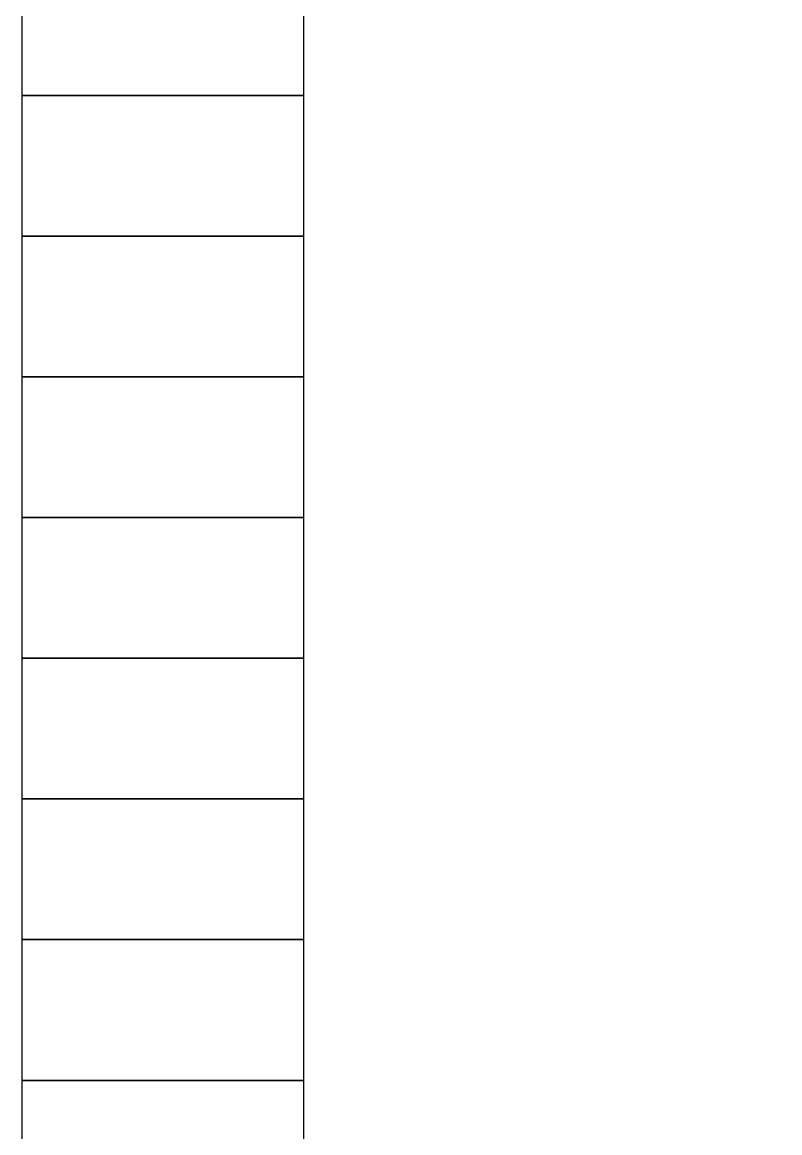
# Model space of a CAD drawing. Header units: millimetres. Extents: x 409504 to 410674, y 7402686 to 14806894.
# Drawn here: x 409845.55 to 409859.01, y 7402841.13 to 7402860.87 of the extents above; entities that cross this region are included whole.
import ezdxf

# ---------------------------------------------------------------- set-up
doc = ezdxf.new("R2010")
doc.units = ezdxf.units.MM
doc.layers.add('.. Vagas de Garagem', color=2, linetype='Continuous')
doc.layers.add('G_txareasdatas', color=1, linetype='Continuous')

msp = doc.modelspace()

# ---------------------------------------------------------------- linework, layer by layer
at = {"layer": '.. Vagas de Garagem'}
for points in [[(409845.547, 7402862.065), (409850.547, 7402862.065), (409850.547, 7402859.565), (409845.547, 7402859.565), (409845.547, 7402862.065)], [(409845.547, 7402859.565), (409850.547, 7402859.565), (409850.547, 7402857.065), (409845.547, 7402857.065), (409845.547, 7402859.565)], [(409845.547, 7402857.065), (409850.547, 7402857.065), (409850.547, 7402854.565), (409845.547, 7402854.565), (409845.547, 7402857.065)], [(409845.547, 7402854.565), (409850.547, 7402854.565), (409850.547, 7402852.065), (409845.547, 7402852.065), (409845.547, 7402854.565)], [(409845.547, 7402852.065), (409850.547, 7402852.065), (409850.547, 7402849.565), (409845.547, 7402849.565), (409845.547, 7402852.065)], [(409845.547, 7402849.565), (409850.547, 7402849.565), (409850.547, 7402847.065), (409845.547, 7402847.065), (409845.547, 7402849.565)], [(409845.547, 7402847.065), (409850.547, 7402847.065), (409850.547, 7402844.565), (409845.547, 7402844.565), (409845.547, 7402847.065)], [(409845.547, 7402844.565), (409850.547, 7402844.565), (409850.547, 7402842.065), (409845.547, 7402842.065), (409845.547, 7402844.565)], [(409845.547, 7402842.065), (409850.547, 7402842.065), (409850.547, 7402839.565), (409845.547, 7402839.565), (409845.547, 7402842.065)]]:
    msp.add_lwpolyline(points, dxfattribs=at)
at = {"layer": 'G_txareasdatas'}
msp.add_lwpolyline([(409859.208, 7402810.828), (409874.007, 7402806.096), (409874.007, 7402822.376), (409859.208, 7402822.376), (409859.208, 7402922.065), (409850.547, 7402922.065), (409850.547, 7402827.065), (409845.547, 7402827.065), (409845.547, 7402815.197), (409859.208, 7402810.828)], dxfattribs=at)

doc.saveas('drawing.dxf')
